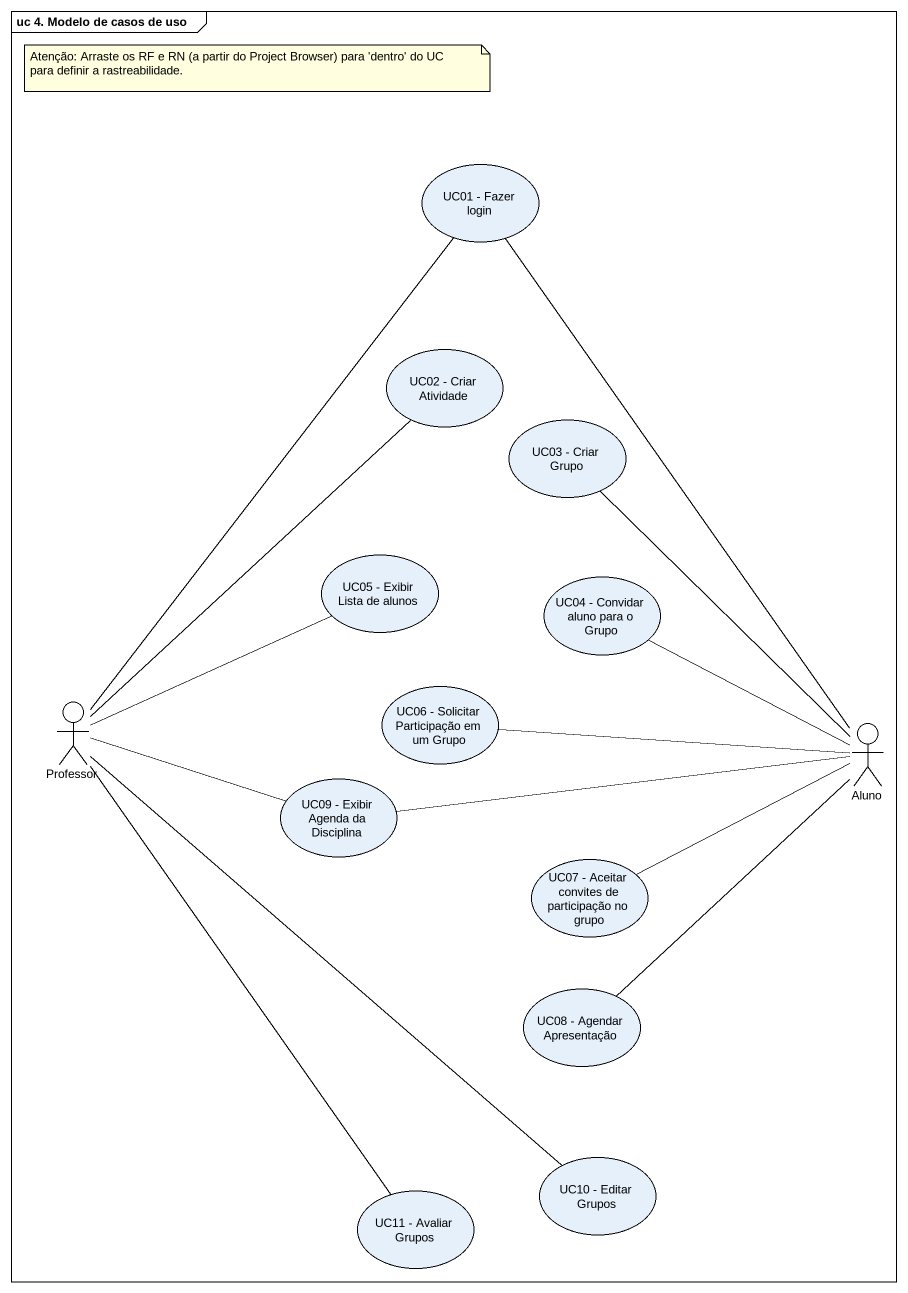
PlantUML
@startuml
mainframe uc 4. Modelo de casos de uso
usecase "UC01 - Fazer login" as UC01_Fazer_login
usecase "UC02 - Criar Atividade" as UC02_Criar_Atividade
usecase "UC03 - Criar Grupo" as UC03_Criar_Grupo
usecase "UC05 - Exibir Lista de alunos" as UC05_Exibir_Lista_de_alunos
usecase "UC04 - Convidar aluno para o Grupo" as UC04_Convidar_aluno_para_o
usecase "UC06 - Solicitar Participação em um Grupo" as UC06_Solicitar_Participação
actor Professor
actor Aluno
usecase "UC09 - Exibir Agenda da Disciplina" as UC09_Exibir_Agenda_da
usecase "UC07 - Aceitar convites de participação no grupo" as UC07_Aceitar_convites_de
usecase "UC08 - Agendar Apresentação" as UC08_Agendar_Apresentação
usecase "UC11 - Avaliar Grupos" as UC11_Avaliar_Grupos
usecase "UC10 - Editar Grupos" as UC10_Editar_Grupos
UC03_Criar_Grupo -- Aluno
UC06_Solicitar_Participação -right- Aluno
Professor -up- UC01_Fazer_login
Professor -up- UC02_Criar_Atividade
Professor -right- UC05_Exibir_Lista_de_alunos
Aluno -up- UC01_Fazer_login
Aluno -left- UC04_Convidar_aluno_para_o
UC09_Exibir_Agenda_da -left- Professor
UC09_Exibir_Agenda_da -right- Aluno
UC07_Aceitar_convites_de -right- Aluno
UC08_Agendar_Apresentação -up- Aluno
UC11_Avaliar_Grupos -up- Professor
UC10_Editar_Grupos -up- Professor
note as N1
  Atenção: Arraste os RF e RN (a partir do Project Browser) para 'dentro' do UC para definir a rastreabilidade.
end note
@enduml
